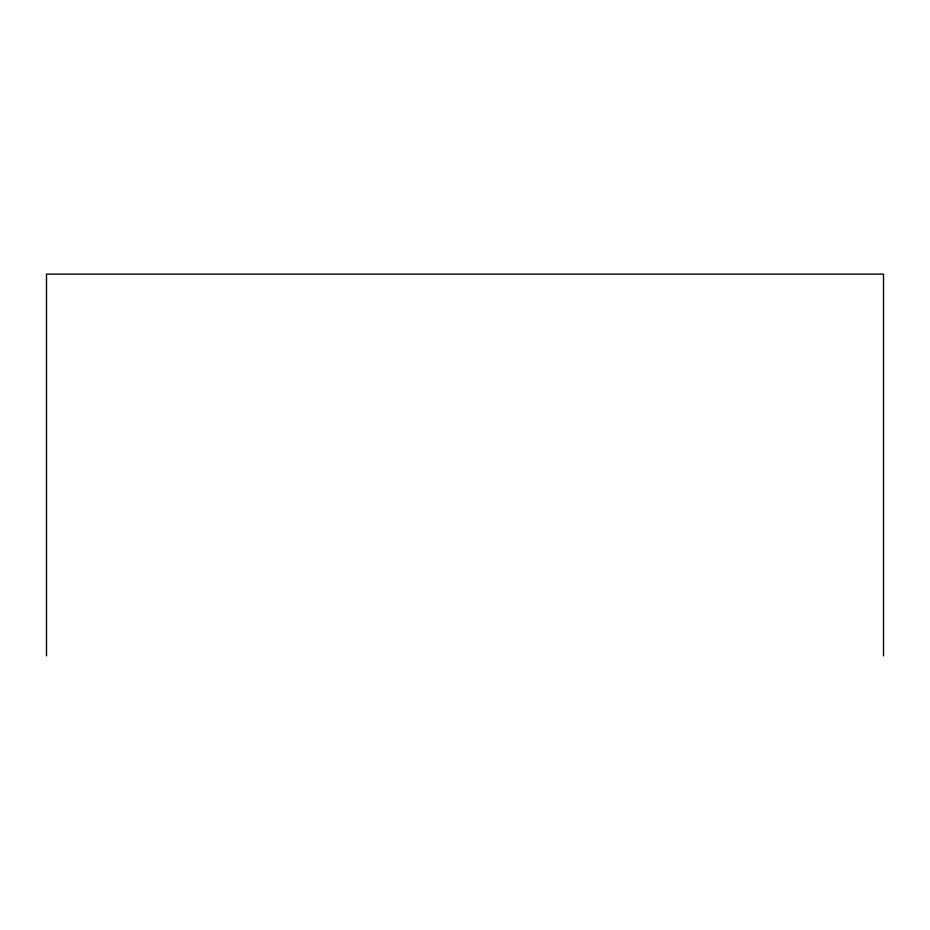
<?xml version="1.0" encoding="UTF-8"?>
<svg xmlns="http://www.w3.org/2000/svg" width="930" height="930" viewBox="0 0 930 930"><rect width="100%" height="100%" fill="white"/><g stroke="black" fill="none" stroke-linecap="round" stroke-linejoin="round"><path stroke-width="1.4" d="M883.5 655.894L883.5 274.106L46.5 274.106L46.5 655.894"/></g></svg>
